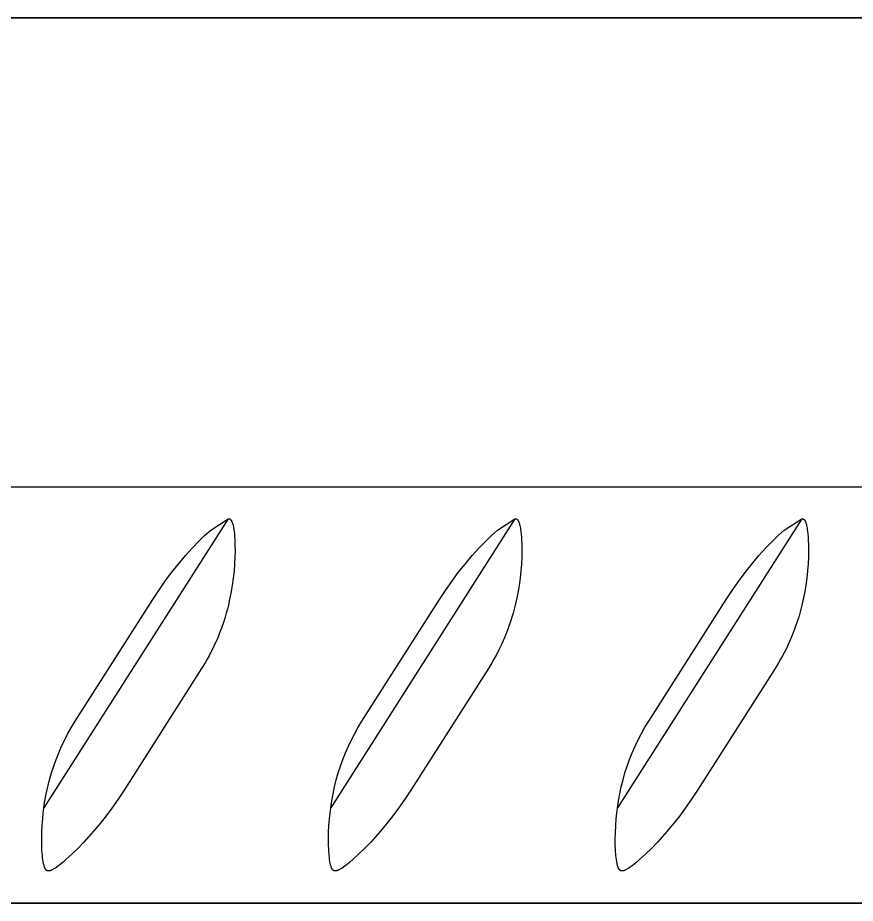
# Model space of a CAD drawing. Header units: millimetres. Extents: x 0 to 1192, y -689 to 404.
# Drawn here: x 810.11 to 842.24, y 370.02 to 404 of the extents above; entities that cross this region are included whole.
import ezdxf

# ---------------------------------------------------------------- set-up
doc = ezdxf.new("R2010")
doc.units = ezdxf.units.MM
doc.layers.add('Blocks', color=7, linetype='Continuous')
doc.layers.add('Blocks$Inner', color=7, linetype='Continuous', lineweight=25, true_color=0x007f00)
doc.layers.add('Blocks$Outline', color=7, linetype='Continuous', lineweight=35, true_color=0xff3f3f)

# ---------------------------------------------------------------- blocks, each defined once
blk = doc.blocks.new('Rebar Side Table Side')
at = {"layer": 'Blocks$Inner'}
for points in [[(411.992, 386), (459.557, 386), (460.557, 387), (460.557, 403), (459.557, 404), (11.557, 404), (10.557, 403), (10.557, 387), (11.557, 386), (59.123, 386)], [(76.557, 386), (394.557, 386)], [(97.799, 384.775), (97.803, 384.775), (97.807, 384.775), (97.811, 384.774), (97.815, 384.774), (97.818, 384.774), (97.822, 384.773), (97.826, 384.773), (97.83, 384.772), (97.834, 384.771), (97.837, 384.77), (97.841, 384.769), (97.844, 384.768), (97.848, 384.767), (97.851, 384.766), (97.855, 384.764), (97.858, 384.763), (97.86, 384.762), (97.862, 384.761), (97.865, 384.759), (97.868, 384.757), (97.872, 384.755), (97.875, 384.753), (97.878, 384.751), (97.881, 384.748), (97.884, 384.746), (97.887, 384.743), (97.89, 384.741), (97.893, 384.738), (97.895, 384.735), (97.898, 384.732), (97.901, 384.73), (97.903, 384.727), (97.906, 384.724), (97.909, 384.72), (97.912, 384.716), (97.915, 384.712), (97.918, 384.708), (97.92, 384.704), (97.923, 384.699), (97.926, 384.695), (97.928, 384.691), (97.933, 384.682), (97.937, 384.673), (97.942, 384.664), (97.946, 384.655), (97.951, 384.642), (97.956, 384.629), (97.96, 384.616), (97.965, 384.603), (97.973, 384.577), (97.98, 384.55), (97.99, 384.507), (98, 384.462), (98.008, 384.417), (98.015, 384.372), (98.027, 384.279), (98.038, 384.183), (98.046, 384.08), (98.053, 383.975), (98.062, 383.757), (98.064, 383.53), (98.059, 383.294), (98.047, 383.041), (98.026, 382.775), (97.996, 382.493), (97.958, 382.212), (97.906, 381.913), (97.845, 381.616), (97.809, 381.461), (97.77, 381.307), (97.729, 381.154), (97.684, 381.001), (97.616, 380.788), (97.543, 380.577), (97.471, 380.388), (97.411, 380.237), (97.347, 380.089), (97.281, 379.941), (97.211, 379.795), (97.14, 379.656), (97.067, 379.517), (96.991, 379.38), (96.913, 379.245), (96.78, 379.029), (93.805, 374.358), (93.575, 374.007), (93.334, 373.662), (93.083, 373.325), (92.822, 372.996), (92.55, 372.675), (92.269, 372.363), (92.047, 372.131), (91.816, 371.907), (91.579, 371.69), (91.471, 371.598), (91.36, 371.508), (91.293, 371.456), (91.225, 371.407), (91.171, 371.369), (91.143, 371.352), (91.115, 371.334), (91.093, 371.321), (91.069, 371.308), (91.046, 371.296), (91.034, 371.29), (91.022, 371.285), (91.013, 371.281), (91.004, 371.277), (90.994, 371.274), (90.985, 371.271), (90.976, 371.267), (90.966, 371.265), (90.957, 371.262), (90.952, 371.261), (90.947, 371.26), (90.94, 371.259), (90.932, 371.258), (90.929, 371.257), (90.925, 371.257), (90.921, 371.256), (90.917, 371.256), (90.914, 371.256), (90.91, 371.256), (90.906, 371.256), (90.902, 371.256), (90.899, 371.256), (90.895, 371.257), (90.891, 371.257), (90.887, 371.258), (90.884, 371.258), (90.881, 371.259), (90.878, 371.259), (90.874, 371.26), (90.871, 371.261), (90.868, 371.262), (90.865, 371.263), (90.862, 371.264), (90.859, 371.266), (90.856, 371.267), (90.853, 371.268), (90.85, 371.27), (90.847, 371.271), (90.844, 371.273), (90.841, 371.275), (90.838, 371.276), (90.835, 371.279), (90.832, 371.281), (90.829, 371.283), (90.827, 371.285), (90.824, 371.288), (90.821, 371.29), (90.818, 371.293), (90.816, 371.296), (90.813, 371.298), (90.811, 371.301), (90.808, 371.304), (90.806, 371.307), (90.804, 371.31), (90.801, 371.313), (90.797, 371.319), (90.794, 371.323), (90.792, 371.327), (90.789, 371.33), (90.787, 371.335), (90.782, 371.343), (90.778, 371.351), (90.773, 371.359), (90.769, 371.368), (90.766, 371.376), (90.762, 371.385), (90.757, 371.397), (90.753, 371.409), (90.749, 371.42), (90.745, 371.432), (90.738, 371.456), (90.731, 371.48), (90.725, 371.508), (90.719, 371.535), (90.704, 371.613), (90.692, 371.691), (90.682, 371.769), (90.674, 371.848), (90.658, 372.056), (90.65, 372.273), (90.648, 372.5), (90.652, 372.736), (90.665, 372.996), (90.685, 373.256), (90.707, 373.47), (90.734, 373.683)], [(108.799, 384.775), (101.734, 373.683), (101.774, 373.953), (101.823, 374.222), (101.88, 374.49), (101.947, 374.755), (102.022, 375.018), (102.107, 375.278), (102.199, 375.536), (102.301, 375.79), (102.411, 376.04), (102.529, 376.287), (102.655, 376.53), (102.789, 376.768), (102.932, 377.002), (105.907, 381.672), (106.137, 382.024), (106.377, 382.369), (106.628, 382.706), (106.89, 383.035), (107.161, 383.356), (107.442, 383.668), (107.665, 383.9), (107.895, 384.124), (108.132, 384.34), (108.799, 384.775), (108.803, 384.775), (108.807, 384.775), (108.811, 384.774), (108.815, 384.774), (108.818, 384.774), (108.822, 384.773), (108.826, 384.773), (108.83, 384.772), (108.834, 384.771), (108.837, 384.77), (108.841, 384.769), (108.844, 384.768), (108.848, 384.767), (108.851, 384.766), (108.855, 384.764), (108.858, 384.763), (108.86, 384.762), (108.862, 384.761), (108.865, 384.759), (108.868, 384.757), (108.872, 384.755), (108.875, 384.753), (108.878, 384.751), (108.881, 384.748), (108.884, 384.746), (108.887, 384.743), (108.89, 384.741), (108.893, 384.738), (108.895, 384.735), (108.898, 384.732), (108.901, 384.73), (108.903, 384.727), (108.906, 384.724), (108.909, 384.72), (108.912, 384.716), (108.915, 384.712), (108.918, 384.708), (108.92, 384.704), (108.923, 384.699), (108.926, 384.695), (108.928, 384.691), (108.933, 384.682), (108.937, 384.673), (108.942, 384.664), (108.946, 384.655), (108.951, 384.642), (108.956, 384.629), (108.96, 384.616), (108.965, 384.603), (108.973, 384.577), (108.98, 384.55), (108.99, 384.507), (109, 384.462), (109.008, 384.417), (109.015, 384.372), (109.027, 384.279), (109.038, 384.183), (109.046, 384.08), (109.053, 383.975), (109.062, 383.757), (109.064, 383.53), (109.059, 383.294), (109.047, 383.041), (109.026, 382.775), (108.996, 382.493), (108.958, 382.212), (108.906, 381.913), (108.845, 381.616), (108.809, 381.461), (108.77, 381.307), (108.729, 381.154), (108.684, 381.001), (108.616, 380.788), (108.543, 380.577), (108.471, 380.388), (108.411, 380.237), (108.347, 380.089), (108.281, 379.941), (108.211, 379.795), (108.14, 379.656), (108.067, 379.517), (107.991, 379.38), (107.913, 379.245), (107.78, 379.029), (104.805, 374.358), (104.575, 374.007), (104.334, 373.662), (104.083, 373.325), (103.822, 372.996), (103.55, 372.675), (103.269, 372.363), (103.047, 372.131), (102.816, 371.907), (102.579, 371.69), (102.471, 371.598), (102.36, 371.508), (102.293, 371.456), (102.225, 371.407), (102.171, 371.369), (102.143, 371.352), (102.115, 371.334), (102.093, 371.321), (102.069, 371.308), (102.046, 371.296), (102.034, 371.29), (102.022, 371.285), (102.013, 371.281), (102.004, 371.277), (101.994, 371.274), (101.985, 371.271), (101.976, 371.267), (101.966, 371.265), (101.957, 371.262), (101.952, 371.261), (101.947, 371.26), (101.94, 371.259), (101.932, 371.258), (101.929, 371.257), (101.925, 371.257), (101.921, 371.256), (101.917, 371.256), (101.914, 371.256), (101.91, 371.256), (101.906, 371.256), (101.902, 371.256), (101.899, 371.256), (101.895, 371.257), (101.891, 371.257), (101.887, 371.258), (101.884, 371.258), (101.881, 371.259), (101.878, 371.259), (101.874, 371.26), (101.871, 371.261), (101.868, 371.262), (101.865, 371.263), (101.862, 371.264), (101.859, 371.266), (101.856, 371.267), (101.853, 371.268), (101.85, 371.27), (101.847, 371.271), (101.844, 371.273), (101.841, 371.275), (101.838, 371.276), (101.835, 371.279), (101.832, 371.281), (101.829, 371.283), (101.827, 371.285), (101.824, 371.288), (101.821, 371.29), (101.818, 371.293), (101.816, 371.296), (101.813, 371.298), (101.811, 371.301), (101.808, 371.304), (101.806, 371.307), (101.804, 371.31), (101.801, 371.313), (101.797, 371.319), (101.794, 371.323), (101.792, 371.327), (101.789, 371.33), (101.787, 371.335), (101.782, 371.343), (101.778, 371.351), (101.773, 371.359), (101.769, 371.368), (101.766, 371.376), (101.762, 371.385), (101.757, 371.397), (101.753, 371.409), (101.749, 371.42), (101.745, 371.432), (101.738, 371.456), (101.731, 371.48), (101.725, 371.508), (101.719, 371.535), (101.704, 371.613), (101.692, 371.691), (101.682, 371.769), (101.674, 371.848), (101.658, 372.056), (101.65, 372.273), (101.648, 372.5), (101.652, 372.736), (101.665, 372.996), (101.685, 373.256), (101.707, 373.47), (101.734, 373.683)], [(119.799, 384.775), (112.734, 373.683), (112.774, 373.953), (112.823, 374.222), (112.88, 374.49), (112.947, 374.755), (113.022, 375.018), (113.107, 375.278), (113.199, 375.536), (113.301, 375.79), (113.411, 376.04), (113.529, 376.287), (113.655, 376.53), (113.789, 376.768), (113.932, 377.002), (116.907, 381.672), (117.137, 382.024), (117.377, 382.369), (117.628, 382.706), (117.89, 383.035), (118.161, 383.356), (118.442, 383.668), (118.665, 383.9), (118.895, 384.124), (119.132, 384.34), (119.799, 384.775), (119.803, 384.775), (119.807, 384.775), (119.811, 384.774), (119.815, 384.774), (119.818, 384.774), (119.822, 384.773), (119.826, 384.773), (119.83, 384.772), (119.834, 384.771), (119.837, 384.77), (119.841, 384.769), (119.844, 384.768), (119.848, 384.767), (119.851, 384.766), (119.855, 384.764), (119.858, 384.763), (119.86, 384.762), (119.862, 384.761), (119.865, 384.759), (119.868, 384.757), (119.872, 384.755), (119.875, 384.753), (119.878, 384.751), (119.881, 384.748), (119.884, 384.746), (119.887, 384.743), (119.89, 384.741), (119.893, 384.738), (119.895, 384.735), (119.898, 384.732), (119.901, 384.73), (119.903, 384.727), (119.906, 384.724), (119.909, 384.72), (119.912, 384.716), (119.915, 384.712), (119.918, 384.708), (119.92, 384.704), (119.923, 384.699), (119.926, 384.695), (119.928, 384.691), (119.933, 384.682), (119.937, 384.673), (119.942, 384.664), (119.946, 384.655), (119.951, 384.642), (119.956, 384.629), (119.96, 384.616), (119.965, 384.603), (119.973, 384.577), (119.98, 384.55), (119.99, 384.507), (120, 384.462), (120.008, 384.417), (120.015, 384.372), (120.027, 384.279), (120.038, 384.183), (120.046, 384.08), (120.053, 383.975), (120.062, 383.757), (120.064, 383.53), (120.059, 383.294), (120.047, 383.041), (120.026, 382.775), (119.996, 382.493), (119.958, 382.212), (119.906, 381.913), (119.845, 381.616), (119.809, 381.461), (119.77, 381.307), (119.729, 381.154), (119.684, 381.001), (119.616, 380.788), (119.543, 380.577), (119.471, 380.388), (119.411, 380.237), (119.347, 380.089), (119.281, 379.941), (119.211, 379.795), (119.14, 379.656), (119.067, 379.517), (118.991, 379.38), (118.913, 379.245), (118.78, 379.029), (115.805, 374.358), (115.575, 374.007), (115.334, 373.662), (115.083, 373.325), (114.822, 372.996), (114.55, 372.675), (114.269, 372.363), (114.047, 372.131), (113.816, 371.907), (113.579, 371.69), (113.471, 371.598), (113.36, 371.508), (113.293, 371.456), (113.225, 371.407), (113.171, 371.369), (113.143, 371.352), (113.115, 371.334), (113.093, 371.321), (113.069, 371.308), (113.046, 371.296), (113.034, 371.29), (113.022, 371.285), (113.013, 371.281), (113.004, 371.277), (112.994, 371.274), (112.985, 371.271), (112.976, 371.267), (112.966, 371.265), (112.957, 371.262), (112.952, 371.261), (112.947, 371.26), (112.94, 371.259), (112.932, 371.258), (112.929, 371.257), (112.925, 371.257), (112.921, 371.256), (112.917, 371.256), (112.914, 371.256), (112.91, 371.256), (112.906, 371.256), (112.902, 371.256), (112.899, 371.256), (112.895, 371.257), (112.891, 371.257), (112.887, 371.258), (112.884, 371.258), (112.881, 371.259), (112.878, 371.259), (112.874, 371.26), (112.871, 371.261), (112.868, 371.262), (112.865, 371.263), (112.862, 371.264), (112.859, 371.266), (112.856, 371.267), (112.853, 371.268), (112.85, 371.27), (112.847, 371.271), (112.844, 371.273), (112.841, 371.275), (112.838, 371.276), (112.835, 371.279), (112.832, 371.281), (112.829, 371.283), (112.827, 371.285), (112.824, 371.288), (112.821, 371.29), (112.818, 371.293), (112.816, 371.296), (112.813, 371.298), (112.811, 371.301), (112.808, 371.304), (112.806, 371.307), (112.804, 371.31), (112.801, 371.313), (112.797, 371.319), (112.794, 371.323), (112.792, 371.327), (112.789, 371.33), (112.787, 371.335), (112.782, 371.343), (112.778, 371.351), (112.773, 371.359), (112.769, 371.368), (112.766, 371.376), (112.762, 371.385), (112.757, 371.397), (112.753, 371.409), (112.749, 371.42), (112.745, 371.432), (112.738, 371.456), (112.731, 371.48), (112.725, 371.508), (112.719, 371.535), (112.704, 371.613), (112.692, 371.691), (112.682, 371.769), (112.674, 371.848), (112.658, 372.056), (112.65, 372.273), (112.648, 372.5), (112.652, 372.736), (112.665, 372.996), (112.685, 373.256), (112.707, 373.47), (112.734, 373.683)], [(78.358, 370.015), (180.427, 370.015), (188.593, 370.015), (195.484, 370.015), (199.593, 370.015), (210.593, 370.015), (250.484, 370.015), (254.593, 370.015), (265.593, 370.015), (305.484, 370.015), (392.76, 370.015)]]:
    blk.add_lwpolyline(points, dxfattribs=at)
blk.add_lwpolyline([(94.907, 381.672), (95.137, 382.024), (95.377, 382.369), (95.628, 382.706), (95.89, 383.035), (96.161, 383.356), (96.442, 383.668), (96.665, 383.9), (96.895, 384.124), (97.132, 384.34), (97.799, 384.775), (90.734, 373.683), (90.774, 373.953), (90.823, 374.222), (90.88, 374.49), (90.947, 374.755), (91.022, 375.018), (91.107, 375.278), (91.199, 375.536), (91.301, 375.79), (91.411, 376.04), (91.529, 376.287), (91.655, 376.53), (91.789, 376.768), (91.932, 377.002)], close=True, dxfattribs=at)
at = {"layer": 'Blocks$Outline'}
for points in [[(59.123, 386), (11.557, 386), (10.557, 387), (10.557, 403), (11.557, 404), (459.557, 404), (460.557, 403)], [(392.757, 370.015), (305.484, 370.015), (265.593, 370.015), (254.593, 370.015), (250.484, 370.015), (210.593, 370.015), (199.593, 370.015), (195.484, 370.015), (188.593, 370.015), (180.427, 370.015), (78.358, 370.015)]]:
    blk.add_lwpolyline(points, dxfattribs=at)

msp = doc.modelspace()

# ---------------------------------------------------------------- block references
at = {"layer": 'Blocks'}
msp.add_blockref('Rebar Side Table Side', (720.386, 0), dxfattribs=at)

doc.saveas('drawing.dxf')
